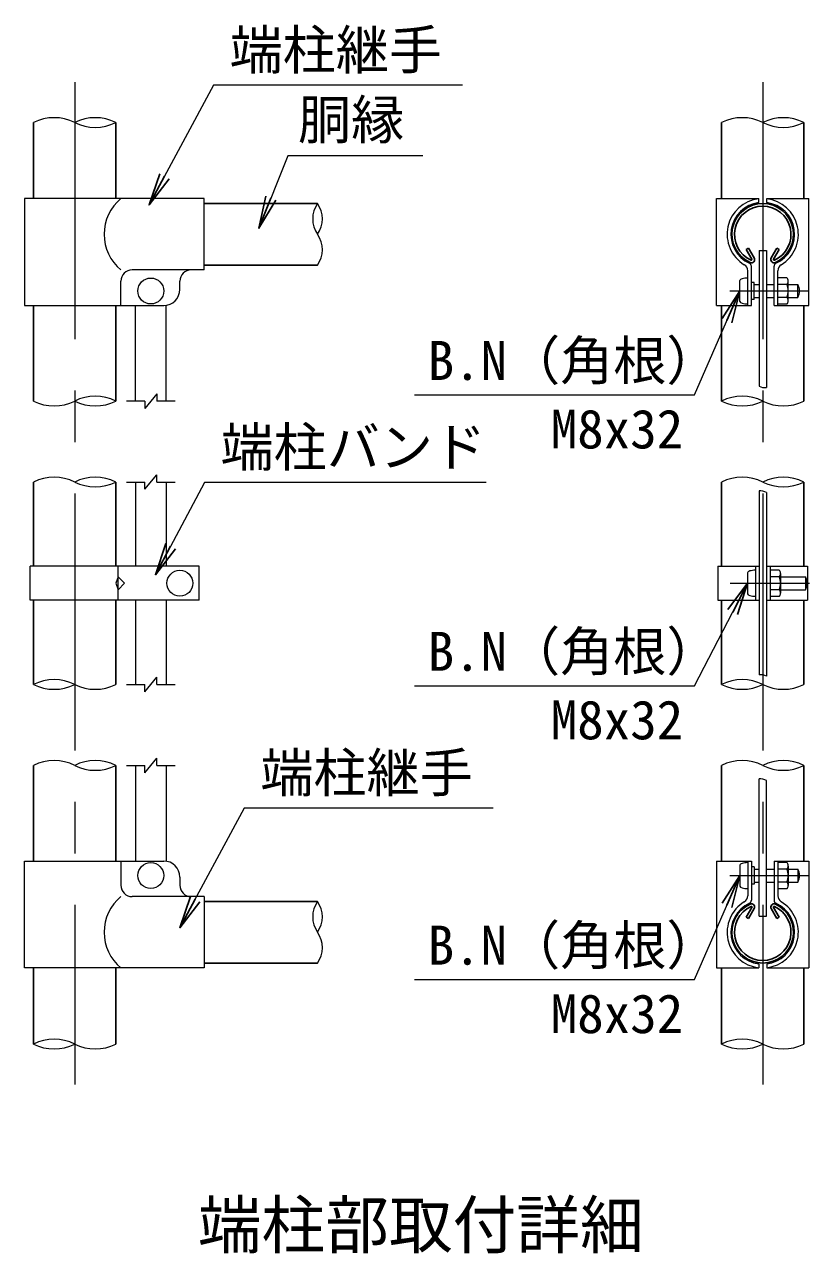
# Model space of a CAD drawing. Units: millimetres, scale not verified. Extents: x -4200 to 4200, y -2970 to 2970.
# Drawn here: x 985 to 1955, y 364 to 1881 of the extents above; entities that cross this region are included whole.
import ezdxf
from ezdxf.enums import TextEntityAlignment as Align

# ---------------------------------------------------------------- set-up
doc = ezdxf.new("R2010")
doc.units = ezdxf.units.MM
doc.header["$LTSCALE"] = 10
doc.linetypes.add('USER1', pattern=[50.8, 31.75, -6.35, 6.35, -6.35])
for name, color, linetype, lineweight in [('0-0_D-TTL-TXT', 7, 'Continuous', 25), ('0-1_D-BMK', 2, 'USER1', 13), ('0-2_D-STR1', 1, 'Continuous', 25), ('0-3_D-STR-DIM', 7, 'Continuous', 13), ('0-C_D-STR3', 3, 'Continuous', 13), ('0-D_D-STR-TXT', 7, 'Continuous', 13)]:
    doc.layers.add(name, color=color, linetype=linetype, lineweight=lineweight)
doc.layers.add('0-4_0', color=7, linetype='Continuous')
doc.styles.add('ＭＳ ゴシック', font='')
doc.styles.get('ＭＳ ゴシック').set_extended_font_data('MS Gothic')

# ---------------------------------------------------------------- blocks, each defined once
blk = doc.blocks.new('_Open')
at = {"layer": '0-4_0'}
blk.add_line((-10, 1.667), (0, 0), dxfattribs=at)
blk.add_lwpolyline([(-10, -1.667), (0, 0), (-10, 0)], dxfattribs=at)

msp = doc.modelspace()

# ---------------------------------------------------------------- linework, layer by layer
at = {"layer": '0-1_D-BMK'}
for p, q in [((1047.29, 1810.46), (1047.29, 572.56)), ((1897.29, 1810.46), (1897.29, 572.56)), ((1856.63, 1552.46), (1954.39, 1552.46)), ((1857.21, 1191.56), (1954.96, 1191.56)), ((1856.63, 830.56), (1954.39, 830.56))]:
    msp.add_line(p, q, dxfattribs=at)
at = {"layer": '0-2_D-STR1'}
for p, q in [((996.49, 1666.46), (996.49, 1760.46)), ((1098.09, 1666.46), (1098.09, 1760.46)), ((1846.49, 1666.46), (1846.49, 1760.46)), ((1948.09, 1666.46), (1948.09, 1760.46)), ((1207.29, 1660.56), (1347.29, 1660.56)), ((1876.92, 1603.85), (1879.7, 1605.46)), ((1883.94, 1591.7), (1876.92, 1603.85)), ((1886.72, 1593.3), (1879.7, 1605.46)), ((1907.85, 1593.3), (1914.87, 1605.46)), ((1910.63, 1591.7), (1917.65, 1603.85)), ((1917.65, 1603.85), (1914.87, 1605.46)), ((1207.29, 1584.36), (1347.29, 1584.36)), ((996.49, 1416.46), (996.49, 1534.46)), ((1098.09, 1416.46), (1098.09, 1534.46)), ((1846.49, 1416.46), (1846.49, 1534.46)), ((1948.09, 1416.46), (1948.09, 1534.46)), ((996.49, 1316.56), (996.49, 1212.55)), ((1098.09, 1316.56), (1098.09, 1212.55)), ((1846.49, 1316.56), (1846.49, 1212.56)), ((1948.09, 1316.56), (1948.09, 1212.56)), ((996.49, 1170.55), (996.49, 1066.56)), ((1098.09, 1170.55), (1098.09, 1066.56)), ((1846.49, 1170.56), (1846.49, 1066.56)), ((1948.09, 1170.56), (1948.09, 1066.56)), ((996.49, 966.56), (996.49, 848.56)), ((1098.09, 966.56), (1098.09, 848.56)), ((1846.49, 966.56), (1846.49, 848.56)), ((1948.09, 966.56), (1948.09, 848.56)), ((1207.29, 798.66), (1347.29, 798.66)), ((1883.94, 791.32), (1876.92, 779.17)), ((1886.72, 789.72), (1879.7, 777.56)), ((1907.85, 789.72), (1914.87, 777.56)), ((1910.63, 791.32), (1917.65, 779.17)), ((1876.92, 779.17), (1879.7, 777.56)), ((1917.65, 779.17), (1914.87, 777.56)), ((996.49, 716.56), (996.49, 622.56)), ((1098.09, 716.56), (1098.09, 622.56)), ((1207.29, 722.46), (1347.29, 722.46)), ((1846.49, 716.56), (1846.49, 622.56)), ((1948.09, 716.56), (1948.09, 622.56))]:
    msp.add_line(p, q, dxfattribs=at)
for centre, radius, start, end in [((1897.29, 1622.36), 38.1, 294.32478, 245.67522), ((1897.29, 1622.36), 34.89, 294.32478, 245.67522), ((1883.24, 1591.3), 4.01, 245.67522, 30), ((1911.33, 1591.3), 4.01, 150, 294.32478), ((1883.24, 1591.3), 0.802, 245.67522, 30), ((1911.33, 1591.3), 0.802, 150, 294.32478), ((1897.29, 760.66), 38.1, 114.32478, 65.67522), ((1897.29, 760.66), 34.89, 114.32478, 65.67522), ((1883.24, 791.72), 4.01, 330, 114.32478), ((1883.24, 791.72), 0.802, 330, 114.32478), ((1911.33, 791.72), 4.01, 65.67522, 210), ((1911.33, 791.72), 0.802, 65.67522, 210)]:
    msp.add_arc(centre, radius, start, end, dxfattribs=at)
at = {"layer": '0-3_D-STR-DIM'}
for p, q in [((1133.79, 1416.46), (1111.29, 1416.46)), ((1148.79, 1425.46), (1133.79, 1407.46)), ((1133.79, 1416.46), (1133.79, 1407.46)), ((1148.79, 1425.46), (1148.79, 1416.46)), ((1171.29, 1416.46), (1148.79, 1416.46)), ((1133.79, 1307.56), (1148.79, 1325.56)), ((1148.79, 1316.56), (1148.79, 1325.56)), ((1111.29, 1316.56), (1133.79, 1316.56)), ((1133.79, 1307.56), (1133.79, 1316.56)), ((1148.79, 1316.56), (1171.29, 1316.56)), ((1111.29, 1066.56), (1133.79, 1066.56)), ((1133.79, 1057.56), (1148.79, 1075.56)), ((1133.79, 1057.56), (1133.79, 1066.56)), ((1148.79, 1066.56), (1148.79, 1075.56)), ((1148.79, 1066.56), (1171.29, 1066.56)), ((1133.79, 957.56), (1148.79, 975.56)), ((1148.79, 966.56), (1148.79, 975.56)), ((1111.29, 966.56), (1133.79, 966.56)), ((1133.79, 957.56), (1133.79, 966.56)), ((1148.79, 966.56), (1171.29, 966.56))]:
    msp.add_line(p, q, dxfattribs=at)
for centre, radius, start, end in [((1021.89, 1709.7), 56.76, 63.4184, 116.5816), ((1072.69, 1709.7), 56.76, 63.4184, 116.5816), ((1072.69, 1811.22), 56.76, 243.4184, 296.5816), ((1871.89, 1709.7), 56.76, 63.4184, 116.5816), ((1922.69, 1709.7), 56.76, 63.4184, 116.5816), ((1922.69, 1811.22), 56.76, 243.4184, 296.5816), ((1374.53, 1641.51), 33.24, 145.03504, 214.96496), ((1320.04, 1641.51), 33.24, 325.03504, 34.96496), ((1320.05, 1603.41), 33.24, 325.03422, 34.96578), ((1900.24, 1448.45), 15.36, 240.95271, 275.76063), ((1021.89, 1467.22), 56.76, 243.4184, 296.5816), ((1072.69, 1365.7), 56.76, 63.4184, 116.5816), ((1072.69, 1467.22), 56.76, 243.4184, 296.5816), ((1871.89, 1365.7), 56.76, 63.4184, 116.5816), ((1871.89, 1467.22), 56.76, 243.4184, 296.5816), ((1922.69, 1467.22), 56.76, 243.4184, 296.5816), ((1021.89, 1265.8), 56.76, 63.4184, 116.5816), ((1072.69, 1265.8), 56.76, 63.4184, 116.5816), ((1871.89, 1265.8), 56.76, 63.4184, 116.5816), ((1922.69, 1265.8), 56.76, 63.4184, 116.5816), ((1072.69, 1367.32), 56.76, 243.4184, 296.5816), ((1894.33, 1290.23), 15.36, 60.95271, 95.76063), ((1922.69, 1367.32), 56.76, 243.4184, 296.5816), ((1894.33, 1063.3), 15.36, 60.95271, 95.76063), ((1021.89, 1015.8), 56.76, 63.4184, 116.5816), ((1021.89, 1117.32), 56.76, 243.4184, 296.5816), ((1072.69, 1117.32), 56.76, 243.4184, 296.5816), ((1871.89, 1015.8), 56.76, 63.4184, 116.5816), ((1871.89, 1117.32), 56.76, 243.4184, 296.5816), ((1922.69, 1117.32), 56.76, 243.4184, 296.5816), ((1021.89, 915.8), 56.76, 63.4184, 116.5816), ((1072.69, 915.8), 56.76, 63.4184, 116.5816), ((1871.89, 915.8), 56.76, 63.4184, 116.5816), ((1922.69, 915.8), 56.76, 63.4184, 116.5816), ((1072.69, 1017.32), 56.76, 243.4184, 296.5816), ((1922.69, 1017.32), 56.76, 243.4184, 296.5816), ((1894.33, 934.57), 15.36, 60.95271, 95.76063), ((1374.53, 779.61), 33.24, 145.03504, 214.96496), ((1320.04, 779.61), 33.24, 325.03504, 34.96496), ((1320.05, 741.51), 33.24, 325.03422, 34.96578), ((1021.89, 571.8), 56.76, 63.4184, 116.5816), ((1021.89, 673.32), 56.76, 243.4184, 296.5816), ((1072.69, 673.32), 56.76, 243.4184, 296.5816), ((1871.89, 571.8), 56.76, 63.4184, 116.5816), ((1871.89, 673.32), 56.76, 243.4184, 296.5816), ((1922.69, 673.32), 56.76, 243.4184, 296.5816)]:
    msp.add_arc(centre, radius, start, end, dxfattribs=at)
at = {"layer": '0-C_D-STR3'}
for p, q in [((1207.29, 1666.46), (985.39, 1666.46)), ((985.39, 1666.46), (985.39, 1534.46)), ((1207.29, 1578.46), (1207.29, 1666.46)), ((1840.19, 1534.46), (1840.19, 1666.46)), ((1840.19, 1666.46), (1892.29, 1666.46)), ((1892.29, 1661.54), (1892.29, 1666.46)), ((1902.29, 1666.46), (1954.39, 1666.46)), ((1902.29, 1661.54), (1902.29, 1666.46)), ((1954.39, 1534.46), (1954.39, 1666.46)), ((1892.79, 1602.46), (1901.79, 1602.46)), ((1892.79, 1602.46), (1892.79, 1435.02)), ((1901.79, 1602.46), (1901.79, 1433.16)), ((1207.29, 1578.46), (1118.39, 1578.46)), ((1883.29, 1534.46), (1883.29, 1582.97)), ((1911.29, 1534.46), (1911.29, 1582.97)), ((1104.39, 1534.46), (1104.39, 1564.46)), ((1177.29, 1554.46), (1177.29, 1564.46)), ((1869.09, 1539.46), (1869.09, 1565.46)), ((1878.69, 1534.46), (1878.69, 1577.44)), ((1886.69, 1563.1), (1883.29, 1563.1)), ((1886.69, 1541.82), (1886.69, 1563.1)), ((1915.89, 1534.46), (1915.89, 1577.44)), ((1926.89, 1568.66), (1915.89, 1568.66)), ((1928.89, 1540.63), (1928.89, 1564.54)), ((1886.69, 1560.46), (1892.79, 1560.46)), ((1901.79, 1560.46), (1911.29, 1560.46)), ((1926.89, 1560.56), (1915.89, 1560.56)), ((1928.89, 1560.46), (1940.69, 1560.46)), ((1940.69, 1544.46), (1940.69, 1560.46)), ((985.39, 1534.46), (1157.29, 1534.46)), ((1122.29, 1416.46), (1122.29, 1534.46)), ((1160.29, 1416.46), (1160.29, 1534.69)), ((1840.19, 1534.46), (1883.29, 1534.46)), ((1886.69, 1541.82), (1883.29, 1541.82)), ((1886.69, 1544.46), (1892.79, 1544.46)), ((1901.79, 1544.46), (1911.29, 1544.46)), ((1911.29, 1534.46), (1954.39, 1534.46)), ((1926.89, 1544.36), (1915.89, 1544.36)), ((1926.89, 1536.26), (1915.89, 1536.26)), ((1928.89, 1544.46), (1940.69, 1544.46)), ((1122.29, 1316.56), (1122.29, 1212.55)), ((1160.29, 1316.56), (1160.29, 1212.55)), ((1892.79, 1305.52), (1892.79, 1078.58)), ((1901.79, 1303.66), (1901.79, 1076.73)), ((992.29, 1170.55), (992.29, 1212.55)), ((1201.28, 1212.55), (992.29, 1212.55)), ((1100.94, 1170.55), (1100.94, 1212.55)), ((1201.28, 1170.55), (1201.28, 1212.55)), ((1841.89, 1212.56), (1892.79, 1212.56)), ((1878.59, 1204.56), (1878.59, 1178.56)), ((1888.19, 1212.56), (1888.19, 1170.56)), ((1888.19, 1207.56), (1888.19, 1175.56)), ((1901.79, 1212.56), (1952.69, 1212.56)), ((1906.39, 1212.56), (1906.39, 1170.56)), ((1917.39, 1207.76), (1906.39, 1207.76)), ((1917.39, 1199.66), (1906.39, 1199.66)), ((1919.39, 1203.39), (1919.39, 1179.48)), ((1919.39, 1199.56), (1950.19, 1199.56)), ((1950.19, 1199.56), (1950.19, 1183.56)), ((1952.69, 1212.56), (1952.69, 1170.56)), ((1201.28, 1170.55), (992.29, 1170.55)), ((1122.29, 1170.55), (1122.29, 1066.56)), ((1160.29, 1170.55), (1160.29, 1066.56)), ((1901.79, 1170.56), (1952.69, 1170.56)), ((1917.39, 1183.46), (1906.39, 1183.46)), ((1917.39, 1175.36), (1906.39, 1175.36)), ((1919.39, 1183.56), (1950.19, 1183.56)), ((1122.29, 966.56), (1122.29, 848.56)), ((1160.29, 966.56), (1160.29, 848.33)), ((1892.79, 780.56), (1892.79, 949.85)), ((1901.79, 780.56), (1901.79, 948)), ((985.39, 848.56), (1157.29, 848.56)), ((985.39, 716.56), (985.39, 848.56)), ((1104.39, 848.56), (1104.39, 818.56)), ((1840.19, 848.56), (1883.29, 848.56)), ((1840.19, 848.56), (1840.19, 716.56)), ((1869.09, 843.56), (1869.09, 817.56)), ((1878.69, 848.56), (1878.69, 805.58)), ((1883.29, 848.56), (1883.29, 800.05)), ((1886.69, 841.2), (1883.29, 841.2)), ((1886.69, 841.2), (1886.69, 819.92)), ((1886.69, 838.56), (1892.79, 838.56)), ((1901.79, 838.56), (1911.29, 838.56)), ((1911.29, 848.56), (1911.29, 800.05)), ((1911.29, 848.56), (1954.39, 848.56)), ((1915.89, 848.56), (1915.89, 805.58)), ((1926.89, 846.76), (1915.89, 846.76)), ((1926.89, 838.66), (1915.89, 838.66)), ((1928.89, 842.39), (1928.89, 818.48)), ((1928.89, 838.56), (1940.69, 838.56)), ((1940.69, 838.56), (1940.69, 822.56)), ((1954.39, 848.56), (1954.39, 716.56)), ((1177.29, 828.56), (1177.29, 818.56)), ((1886.69, 819.92), (1883.29, 819.92)), ((1886.69, 822.56), (1892.79, 822.56)), ((1901.79, 822.56), (1911.29, 822.56)), ((1926.89, 822.46), (1915.89, 822.46)), ((1928.89, 822.56), (1940.69, 822.56)), ((1207.29, 804.56), (1118.39, 804.56)), ((1207.29, 804.56), (1207.29, 716.56)), ((1926.89, 814.36), (1915.89, 814.36)), ((1892.79, 780.56), (1901.79, 780.56)), ((1207.29, 716.56), (985.39, 716.56)), ((1840.19, 716.56), (1892.29, 716.56)), ((1892.29, 721.48), (1892.29, 716.56)), ((1902.29, 721.48), (1902.29, 716.56)), ((1902.29, 716.56), (1954.39, 716.56))]:
    msp.add_line(p, q, dxfattribs=at)
msp.add_lwpolyline([(1100.94, 1199.55), (1098.28, 1191.55), (1100.94, 1183.55), (1108.94, 1191.55)], close=True, dxfattribs=at)
msp.add_lwpolyline([(1841.89, 1212.56), (1841.89, 1170.56), (1892.79, 1170.56)], dxfattribs=at)
for centre in [(1141.29, 1552.46), (1177.28, 1191.55), (1141.29, 830.56)]:
    msp.add_circle(centre, 16, dxfattribs=at)
for centre, radius, start, end in [((1140.78, 1622.46), 57.1, 129.59418, 230.40582), ((1897.29, 1622.46), 44, 96.52498, 238.86139), ((1897.29, 1622.46), 39.4, 97.2907, 245.49664), ((1897.29, 1622.46), 44, 301.13861, 83.47502), ((1897.29, 1622.46), 39.4, 294.50336, 82.7093), ((1118.39, 1564.46), 14, 90, 180), ((1191.29, 1564.46), 14, 90, 180), ((1870.09, 1577.44), 8.6, 0, 58.86139), ((1879.29, 1582.97), 4, 0, 65.49664), ((1915.29, 1582.97), 4, 114.50336, 180), ((1924.49, 1577.44), 8.6, 121.13861, 180), ((1923.79, 1564.61), 5.1, 307.42505, 52.57495), ((1157.29, 1554.46), 20, 270, 0), ((1911.48, 1552.46), 17.4, 332.26063, 27.73937), ((1925.69, 1552.46), 17, 331.92751, 28.07249), ((1923.81, 1540.31), 5.08, 307.21089, 52.78911), ((1901.98, 1191.56), 17.4, 332.26063, 27.73937), ((1914.31, 1203.71), 5.08, 307.21089, 52.78911), ((1935.19, 1191.56), 17, 331.92751, 28.07249), ((1914.29, 1179.41), 5.1, 307.42505, 52.57495), ((1157.29, 828.56), 20, 0, 90), ((1911.48, 830.56), 17.4, 332.26063, 27.73937), ((1923.81, 842.71), 5.08, 307.21089, 52.78911), ((1925.69, 830.56), 17, 331.92751, 28.07249), ((1923.79, 818.41), 5.1, 307.42505, 52.57495), ((1140.78, 760.56), 57.1, 129.59418, 230.40582), ((1118.39, 818.56), 14, 180, 270), ((1191.29, 818.56), 14, 180, 270), ((1870.09, 805.58), 8.6, 301.13861, 0), ((1924.49, 805.58), 8.6, 180, 238.86139), ((1897.29, 760.56), 44, 121.13861, 263.47502), ((1897.29, 760.56), 39.4, 114.50336, 262.7093), ((1879.29, 800.05), 4, 294.50336, 0), ((1897.29, 760.56), 44, 276.52498, 58.86139), ((1897.29, 760.56), 39.4, 277.2907, 65.49664), ((1915.29, 800.05), 4, 180, 245.49664)]:
    msp.add_arc(centre, radius, start, end, dxfattribs=at)
for centre, start_param, end_param in [((1878.69, 1565.46), 1.5707963, 3.1415927), ((1878.69, 1539.46), 3.1415927, 4.712389), ((1888.19, 1204.56), 1.5707963, 3.1415927), ((1888.19, 1178.56), 3.1415927, 4.712389), ((1878.69, 843.56), 1.5707963, 3.1415927), ((1878.69, 817.56), 3.1415927, 4.712389)]:
    msp.add_ellipse(centre, major_axis=(9.6, 0), ratio=0.3125, start_param=start_param, end_param=end_param, dxfattribs=at)
at = {"layer": '0-D_D-STR-TXT'}
for points in [[(1526.48, 1806.57), (1218.72, 1806.57), (1140.24, 1660.57)], [(1477.44, 1719.24), (1310.42, 1719.24), (1275.71, 1631.76)], [(1467.07, 1424.22), (1813.14, 1424.22), (1868.29, 1550.73)], [(1555.69, 1316.09), (1207.53, 1316.09), (1147.98, 1203.75)], [(1467.07, 1065.04), (1813.14, 1065.04), (1877.67, 1189.78)], [(1564.46, 913.99), (1256.7, 913.99), (1178.22, 767.98)], [(1467.07, 702.22), (1813.14, 702.22), (1868.29, 828.73)]]:
    msp.add_lwpolyline(points, dxfattribs=at)

# ---------------------------------------------------------------- block references
at = {"layer": '0-D_D-STR-TXT', "xscale": 4, "yscale": 4}
for p, rotation in [((1139.29, 1658.81), 241.73951), ((1274.97, 1629.9), 248.36243), ((1869.09, 1552.56), 66.44646), ((1147.04, 1201.98), 242.07069), ((1878.59, 1191.56), 62.64819), ((1869.09, 830.56), 66.44646), ((1177.27, 766.22), 241.73951)]:
    msp.add_blockref('_Open', p, dxfattribs=dict(at, rotation=rotation))

# ---------------------------------------------------------------- texts
at = {"layer": '0-0_D-TTL-TXT', "style": 'ＭＳ ゴシック'}
msp.add_text('端柱部取付詳細', height=57.7, dxfattribs=at).set_placement((1199.39, 353.13), align=Align.BOTTOM_LEFT)
at = {"layer": '0-D_D-STR-TXT', "style": 'ＭＳ ゴシック'}
for s, p in [('端柱継手', (1238.65, 1811.76)), ('胴縁', (1323.19, 1725.54)), ('B.N（角根）', (1483.31, 1428.16)), ('M8x32', (1635.4, 1343.58)), ('端柱バンド', (1227.46, 1321.27)), ('B.N（角根）', (1483.31, 1068.98)), ('M8x32', (1635.4, 984.4)), ('端柱継手', (1276.63, 919.17)), ('B.N（角根）', (1483.31, 706.16)), ('M8x32', (1635.4, 621.58))]:
    msp.add_text(s, height=48.09, dxfattribs=at).set_placement(p, align=Align.BOTTOM_LEFT)

doc.saveas('drawing.dxf')
